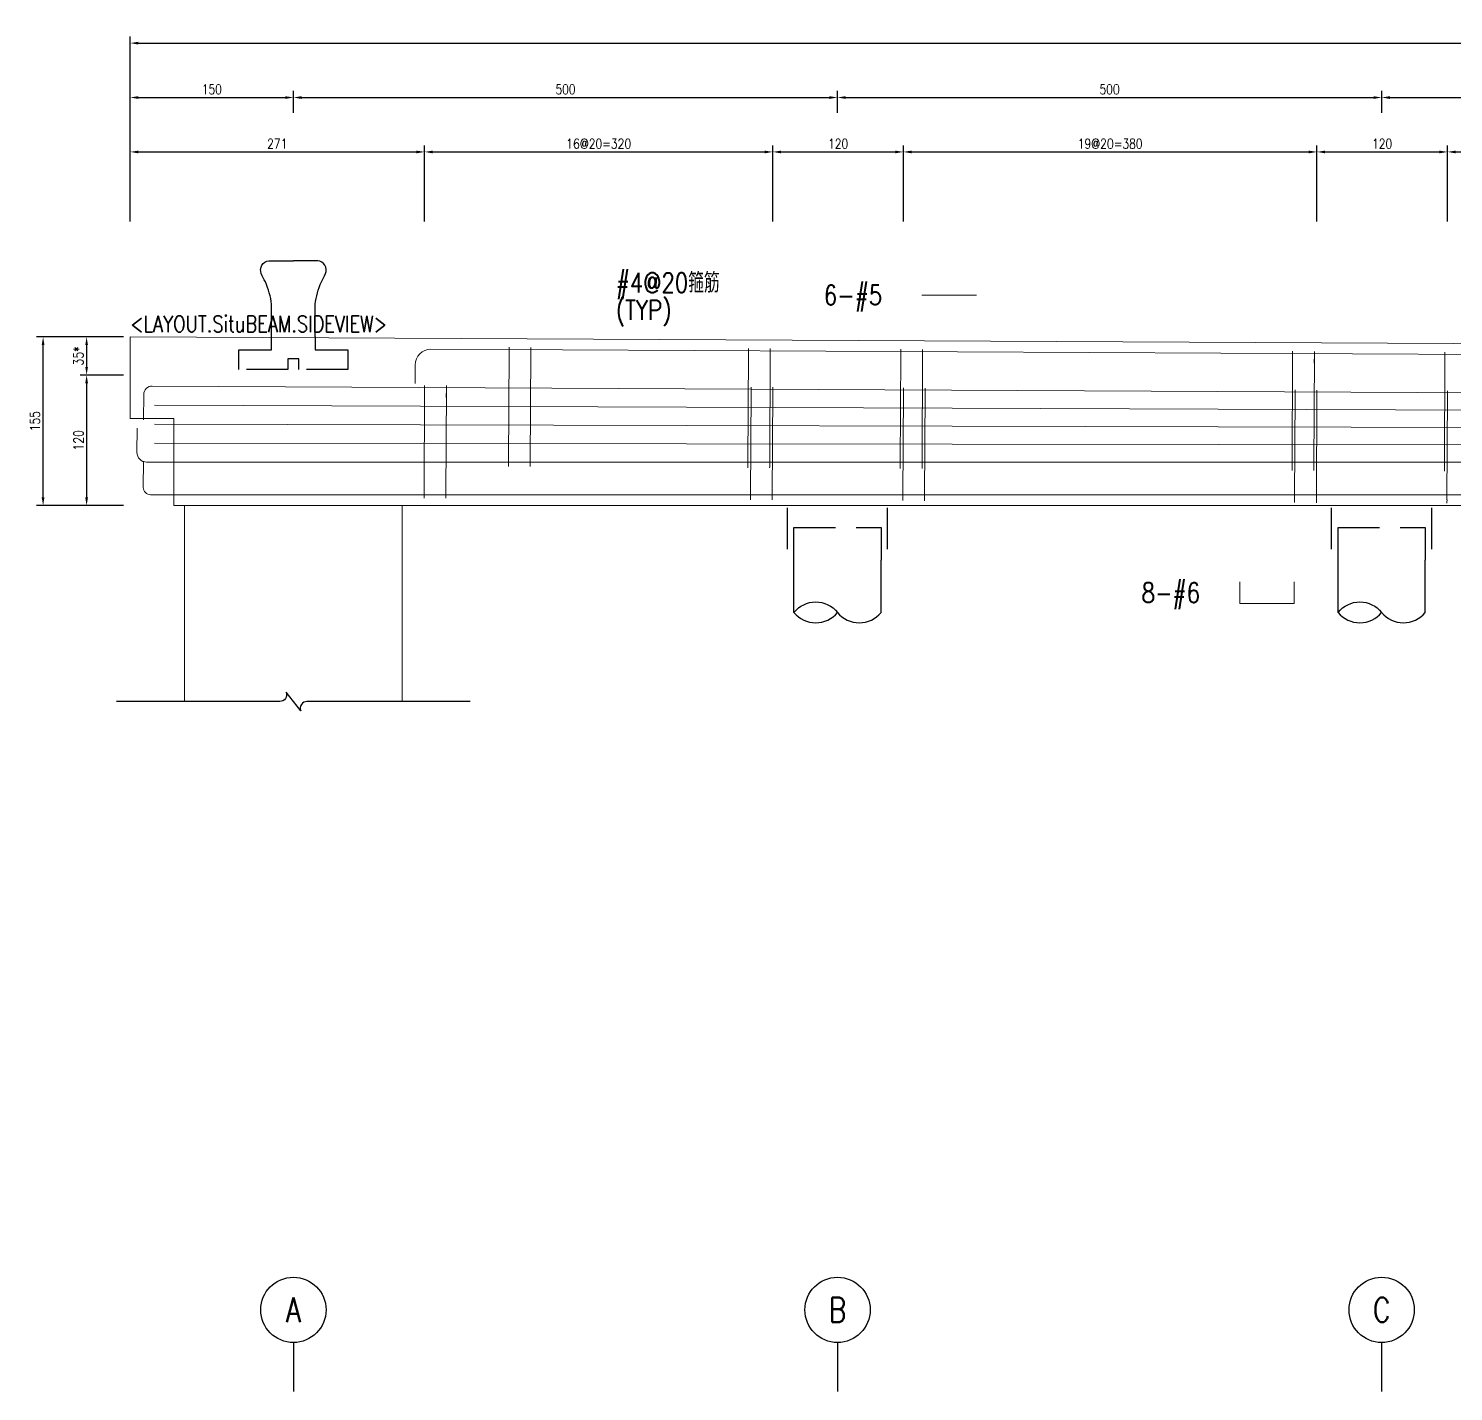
# Model space of a CAD drawing. Extents: x -4754 to 4976, y -19960 to 3841.
# Drawn here: x -359 to 951, y -814 to 439 of the extents above; entities that cross this region are included whole.
import ezdxf
from ezdxf.enums import TextEntityAlignment as Align

# ---------------------------------------------------------------- set-up
doc = ezdxf.new("R2010")
doc.units = 0
doc.header["$LTSCALE"] = 3
doc.linetypes.add('DASHED', pattern=[19.05, 12.7, -6.35])
doc.layers.get('0').update_dxf_attribs({"linetype": 'CONTINUOUS'})
doc.layers.add('HB_0', color=7, linetype='CONTINUOUS', transparency=0.5)
for name, color, linetype in [('HB_DIM', 1, 'CONTINUOUS'), ('HB_TXT_CTEXT', 2, 'CONTINUOUS'), ('RCAD.PARM.Treatle', 2, 'CONTINUOUS'), ('鋼筋', 3, 'CONTINUOUS')]:
    doc.layers.add(name, color=color, linetype=linetype)
doc.styles.get("Standard").update_dxf_attribs({"font": 'ROMANS.shx', "width": 0.8, "bigfont": 'chineset.shx'})
doc.dimstyles.new('30', dxfattribs={"dimscale": 3, "dimtxt": 3, "dimasz": 2.5, "dimexe": 2, "dimexo": 2, "dimgap": 1, "dimtad": 1, "dimdsep": 46, "dimtxsty": 'Standard', "dimcen": 0, "dimclrd": 256, "dimclre": 256, "dimclrt": 2, "dimadec": 0, "dimazin": 0, "dimtfac": 1, "dimtix": 1, "dimtmove": 2, "dimatfit": 3, "dimfxl": 1, "dimtolj": 1, "dimtzin": 0, "dimarcsym": 0})

# ---------------------------------------------------------------- blocks, each defined once
blk = doc.blocks.new('fender_bottom')
at = {"color": 1, "linetype": 'Continuous'}
blk.add_lwpolyline([(162.5, 0), (12.5, 0, 0.529473), (6.7, -8.6), (-6.7, 8.6, -0.532815), (-12.5, 0), (-162.5, 0)], format="xyb", dxfattribs=at)
blk = doc.blocks.new('fender_top_transverse')
at = {"layer": 'HB_0', "color": 1, "linetype": 'Continuous'}
for points in [[(-20, 30), (-20, 60, 0.07193), (-25.7, 80.5, -0.041495), (-29.5, 88.2, -0.488993), (-22.5, 100), (0, 100)], [(20, 30), (20, 60, -0.07193), (25.7, 80.5, 0.041495), (29.5, 88.2, 0.488993), (22.5, 100), (0, 100)]]:
    blk.add_lwpolyline(points, format="xyb", dxfattribs=at)
at = {"layer": 'HB_0', "color": 252, "linetype": 'DASHED'}
blk.add_lwpolyline([(20, 30), (20, 18), (50, 18), (50, 0), (5, 0), (5, 10), (-5, 10), (-5, 0), (-50, 0), (-50, 18), (-20, 18), (-20, 30)], dxfattribs=at)
blk = doc.blocks.new('pile_vertical')
at = {"color": 252, "linetype": 'DASHED'}
for p, q in [((-46, -40), (-46, 0)), ((46, -40), (46, 0))]:
    blk.add_line(p, q, dxfattribs=at)
at = {"linetype": 'Continuous'}
for p, q in [((-40, -98.1), (-40, -50)), ((40, -98.1), (40, -50))]:
    blk.add_line(p, q, dxfattribs=at)
at = {"color": 252, "linetype": 'DASHED'}
blk.add_lwpolyline([(-40, -50), (-40, -20), (40, -20), (40, -50)], dxfattribs=at)
at = {"linetype": 'Continuous'}
for points in [[(-40, -98.1, -0.48), (0, -98.1, 0.48), (40, -98.1, 0.48)], [(-40, -98.1, 0.48), (0, -98.1, 0.48)]]:
    blk.add_lwpolyline(points, format="xyb", dxfattribs=at)
blk = doc.blocks.new('*D63')
at = {"layer": 'HB_DIM', "linetype": 'Continuous', "lineweight": -2}
for p, q in [((-271.4, 155.2), (-311.4, 155.2)), ((-305.4, 147.7), (-305.4, 127.7)), ((-271.4, 120.2), (-311.4, 120.2))]:
    blk.add_line(p, q, dxfattribs=at)
at = {"layer": 'HB_DIM'}
for points in [[(-304.2, 147.7), (-306.7, 147.7), (-305.4, 155.2)], [(-306.7, 127.7), (-304.2, 127.7), (-305.4, 120.2)]]:
    blk.add_solid(points, dxfattribs=at)
at = {"layer": 'HB_DIM', "color": 2, "linetype": 'Continuous', "insert": (-312.9, 137.7), "char_height": 9, "attachment_point": 5, "rotation": 90}
blk.add_mtext('\\A1;35*', dxfattribs=at)
blk = doc.blocks.new('*D64')
at = {"layer": 'HB_DIM', "linetype": 'Continuous', "lineweight": -2}
for p, q in [((-271.4, 120.2), (-311.4, 120.2)), ((-305.4, 112.7), (-305.4, 7.7)), ((-271.4, 0.2), (-311.4, 0.2))]:
    blk.add_line(p, q, dxfattribs=at)
at = {"layer": 'HB_DIM'}
for points in [[(-304.2, 112.7), (-306.7, 112.7), (-305.4, 120.2)], [(-306.7, 7.7), (-304.2, 7.7), (-305.4, 0.2)]]:
    blk.add_solid(points, dxfattribs=at)
at = {"layer": 'HB_DIM', "color": 2, "linetype": 'Continuous', "insert": (-312.9, 60.2), "char_height": 9, "attachment_point": 5, "rotation": 90}
blk.add_mtext('\\A1;120', dxfattribs=at)
blk = doc.blocks.new('*D65')
at = {"layer": 'HB_DIM', "linetype": 'Continuous', "lineweight": -2}
for p, q in [((-265.4, 261.2), (-265.4, 331.2)), ((5.1, 261.2), (5.1, 331.2)), ((-257.9, 325.2), (-2.4, 325.2))]:
    blk.add_line(p, q, dxfattribs=at)
at = {"layer": 'HB_DIM'}
for points in [[(-257.9, 326.4), (-257.9, 323.9), (-265.4, 325.2)], [(-2.4, 323.9), (-2.4, 326.4), (5.1, 325.2)]]:
    blk.add_solid(points, dxfattribs=at)
at = {"layer": 'HB_DIM', "color": 2, "linetype": 'Continuous', "insert": (-130.2, 332.7), "char_height": 9, "attachment_point": 5, "rotation": 0}
blk.add_mtext('\\A1;271', dxfattribs=at)
blk = doc.blocks.new('*D66')
at = {"layer": 'HB_DIM', "linetype": 'Continuous', "lineweight": -2}
for p, q in [((5.1, 261.2), (5.1, 331.2)), ((325.1, 261.2), (325.1, 331.2)), ((12.6, 325.2), (317.6, 325.2))]:
    blk.add_line(p, q, dxfattribs=at)
at = {"layer": 'HB_DIM'}
for points in [[(12.6, 326.4), (12.6, 323.9), (5.1, 325.2)], [(317.6, 323.9), (317.6, 326.4), (325.1, 325.2)]]:
    blk.add_solid(points, dxfattribs=at)
at = {"layer": 'HB_DIM', "color": 2, "linetype": 'Continuous', "insert": (165.1, 332.7), "char_height": 9, "attachment_point": 5, "rotation": 0}
blk.add_mtext('\\A1;16@20=320', dxfattribs=at)
blk = doc.blocks.new('*D67')
at = {"layer": 'HB_DIM', "linetype": 'Continuous', "lineweight": -2}
for p, q in [((325.1, 261.2), (325.1, 331.2)), ((445.1, 261.2), (445.1, 331.2)), ((332.6, 325.2), (437.6, 325.2))]:
    blk.add_line(p, q, dxfattribs=at)
at = {"layer": 'HB_DIM'}
for points in [[(332.6, 326.4), (332.6, 323.9), (325.1, 325.2)], [(437.6, 323.9), (437.6, 326.4), (445.1, 325.2)]]:
    blk.add_solid(points, dxfattribs=at)
at = {"layer": 'HB_DIM', "color": 2, "linetype": 'Continuous', "insert": (385.1, 332.7), "char_height": 9, "attachment_point": 5, "rotation": 0}
blk.add_mtext('\\A1;120', dxfattribs=at)
blk = doc.blocks.new('*D68')
at = {"layer": 'HB_DIM', "linetype": 'Continuous', "lineweight": -2}
for p, q in [((445.1, 261.2), (445.1, 331.2)), ((825.1, 261.2), (825.1, 331.2)), ((452.6, 325.2), (817.6, 325.2))]:
    blk.add_line(p, q, dxfattribs=at)
at = {"layer": 'HB_DIM'}
for points in [[(452.6, 326.4), (452.6, 323.9), (445.1, 325.2)], [(817.6, 323.9), (817.6, 326.4), (825.1, 325.2)]]:
    blk.add_solid(points, dxfattribs=at)
at = {"layer": 'HB_DIM', "color": 2, "linetype": 'Continuous', "insert": (635.1, 332.7), "char_height": 9, "attachment_point": 5, "rotation": 0}
blk.add_mtext('\\A1;19@20=380', dxfattribs=at)
blk = doc.blocks.new('*D69')
at = {"layer": 'HB_DIM', "linetype": 'Continuous', "lineweight": -2}
for p, q in [((825.1, 261.2), (825.1, 331.2)), ((945.1, 261.2), (945.1, 331.2)), ((832.6, 325.2), (937.6, 325.2))]:
    blk.add_line(p, q, dxfattribs=at)
at = {"layer": 'HB_DIM'}
for points in [[(832.6, 326.4), (832.6, 323.9), (825.1, 325.2)], [(937.6, 323.9), (937.6, 326.4), (945.1, 325.2)]]:
    blk.add_solid(points, dxfattribs=at)
at = {"layer": 'HB_DIM', "color": 2, "linetype": 'Continuous', "insert": (885.1, 332.7), "char_height": 9, "attachment_point": 5, "rotation": 0}
blk.add_mtext('\\A1;120', dxfattribs=at)
blk = doc.blocks.new('*D70')
at = {"layer": 'HB_DIM', "linetype": 'Continuous', "lineweight": -2}
for p, q in [((945.1, 261.2), (945.1, 331.2)), ((1325.1, 261.2), (1325.1, 331.2)), ((952.6, 325.2), (1317.6, 325.2))]:
    blk.add_line(p, q, dxfattribs=at)
at = {"layer": 'HB_DIM'}
for points in [[(952.6, 326.4), (952.6, 323.9), (945.1, 325.2)], [(1317.6, 323.9), (1317.6, 326.4), (1325.1, 325.2)]]:
    blk.add_solid(points, dxfattribs=at)
at = {"layer": 'HB_DIM', "color": 2, "linetype": 'Continuous', "insert": (1135.1, 332.7), "char_height": 9, "attachment_point": 5, "rotation": 0}
blk.add_mtext('\\A1;19@20=380', dxfattribs=at)
blk = doc.blocks.new('*D78')
at = {"layer": 'HB_DIM', "linetype": 'Continuous', "lineweight": -2}
for p, q in [((-265.4, 261.2), (-265.4, 431.2)), ((-257.9, 425.2), (2707.1, 425.2)), ((2714.6, 246.2), (2714.6, 431.2))]:
    blk.add_line(p, q, dxfattribs=at)
at = {"layer": 'HB_DIM'}
for points in [[(-257.9, 426.4), (-257.9, 423.9), (-265.4, 425.2)], [(2707.1, 423.9), (2707.1, 426.4), (2714.6, 425.2)]]:
    blk.add_solid(points, dxfattribs=at)
at = {"layer": 'HB_DIM', "color": 2, "linetype": 'Continuous', "insert": (1224.6, 432.7), "char_height": 9, "attachment_point": 5, "rotation": 0}
blk.add_mtext('\\A1;2980', dxfattribs=at)
blk = doc.blocks.new('*D79')
at = {"layer": 'HB_DIM', "linetype": 'Continuous', "lineweight": -2}
for p, q in [((-265.4, 261.2), (-265.4, 381.2)), ((-115.4, 361.2), (-115.4, 381.2)), ((-257.9, 375.2), (-122.9, 375.2))]:
    blk.add_line(p, q, dxfattribs=at)
at = {"layer": 'HB_DIM'}
for points in [[(-257.9, 376.4), (-257.9, 373.9), (-265.4, 375.2)], [(-122.9, 373.9), (-122.9, 376.4), (-115.4, 375.2)]]:
    blk.add_solid(points, dxfattribs=at)
at = {"layer": 'HB_DIM', "color": 2, "linetype": 'Continuous', "insert": (-190.4, 382.7), "char_height": 9, "attachment_point": 5, "rotation": 0}
blk.add_mtext('\\A1;150', dxfattribs=at)
blk = doc.blocks.new('*D80')
at = {"layer": 'HB_DIM', "linetype": 'Continuous', "lineweight": -2}
for p, q in [((-115.4, 361.2), (-115.4, 381.2)), ((384.6, 361.2), (384.6, 381.2)), ((-107.9, 375.2), (377.1, 375.2))]:
    blk.add_line(p, q, dxfattribs=at)
at = {"layer": 'HB_DIM'}
for points in [[(-107.9, 376.4), (-107.9, 373.9), (-115.4, 375.2)], [(377.1, 373.9), (377.1, 376.4), (384.6, 375.2)]]:
    blk.add_solid(points, dxfattribs=at)
at = {"layer": 'HB_DIM', "color": 2, "linetype": 'Continuous', "insert": (134.6, 382.7), "char_height": 9, "attachment_point": 5, "rotation": 0}
blk.add_mtext('\\A1;500', dxfattribs=at)
blk = doc.blocks.new('*D81')
at = {"layer": 'HB_DIM', "linetype": 'Continuous', "lineweight": -2}
for p, q in [((384.6, 361.2), (384.6, 381.2)), ((884.6, 361.2), (884.6, 381.2)), ((392.1, 375.2), (877.1, 375.2))]:
    blk.add_line(p, q, dxfattribs=at)
at = {"layer": 'HB_DIM'}
for points in [[(392.1, 376.4), (392.1, 373.9), (384.6, 375.2)], [(877.1, 373.9), (877.1, 376.4), (884.6, 375.2)]]:
    blk.add_solid(points, dxfattribs=at)
at = {"layer": 'HB_DIM', "color": 2, "linetype": 'Continuous', "insert": (634.6, 382.7), "char_height": 9, "attachment_point": 5, "rotation": 0}
blk.add_mtext('\\A1;500', dxfattribs=at)
blk = doc.blocks.new('*D82')
at = {"layer": 'HB_DIM', "linetype": 'Continuous', "lineweight": -2}
for p, q in [((884.6, 361.2), (884.6, 381.2)), ((1384.6, 361.2), (1384.6, 381.2)), ((892.1, 375.2), (1377.1, 375.2))]:
    blk.add_line(p, q, dxfattribs=at)
at = {"layer": 'HB_DIM'}
for points in [[(892.1, 376.4), (892.1, 373.9), (884.6, 375.2)], [(1377.1, 373.9), (1377.1, 376.4), (1384.6, 375.2)]]:
    blk.add_solid(points, dxfattribs=at)
at = {"layer": 'HB_DIM', "color": 2, "linetype": 'Continuous', "insert": (1134.6, 382.7), "char_height": 9, "attachment_point": 5, "rotation": 0}
blk.add_mtext('\\A1;500', dxfattribs=at)
blk = doc.blocks.new('*D86')
at = {"layer": 'HB_DIM', "linetype": 'Continuous', "lineweight": -2}
for p, q in [((-281.4, 155.2), (-351.4, 155.2)), ((-345.4, 7.7), (-345.4, 147.7)), ((-281.4, 0.2), (-351.4, 0.2))]:
    blk.add_line(p, q, dxfattribs=at)
at = {"layer": 'HB_DIM'}
for points in [[(-344.2, 147.7), (-346.7, 147.7), (-345.4, 155.2)], [(-346.7, 7.7), (-344.2, 7.7), (-345.4, 0.2)]]:
    blk.add_solid(points, dxfattribs=at)
at = {"layer": 'HB_DIM', "color": 2, "linetype": 'Continuous', "insert": (-352.9, 77.7), "char_height": 9, "attachment_point": 5, "rotation": 90}
blk.add_mtext('\\A1;155', dxfattribs=at)
blk = doc.blocks.new('line_guide')
at = {"color": 4, "linetype": 'Continuous'}
blk.add_line((0, 0), (0, -45), dxfattribs=at)
blk.add_circle((0, 30), 30, dxfattribs=at)
at = {"color": 4, "linetype": 'Continuous', "width": 0.8}
blk.add_attdef('A', text='', height=22.5, dxfattribs=at).set_placement((0, 30), align=Align.MIDDLE)

msp = doc.modelspace()

# ---------------------------------------------------------------- linework, layer by layer
at = {"layer": 'HB_0', "lineweight": 5}
for p, q in [((-215.427, 0.198), (-215.427, -179.802)), ((-15.427, 0.198), (-15.427, -179.802))]:
    msp.add_line(p, q, dxfattribs=at)
msp.add_lwpolyline([(-225.427, 0.198), (-225.427, 80.198), (-265.427, 80.198), (-265.427, 155.198), (2714.573, 140.198), (2714.573, 0.198), (-225.427, 0.198)], dxfattribs=at)
at = {"layer": 'HB_DIM', "color": 1, "linetype": 'Continuous'}
for points in [[(25.129, 109.829, 0, 1.25, 0), (37.439, 118.339, 0, 0, 0), (162.767, 204.971, 0, 0, 0), (180.767, 204.971, 0, 0, 0)], [(102.767, 144.971, 0, 1.25, 0), (112.767, 154.971, 0, 0, 0), (162.767, 204.971, 0, 0, 0), (180.767, 204.971, 0, 0, 0)], [(344.142, 73.641, 0, 1.25, 0), (344.142, 88.641, 0, 0, 0), (344.142, 193.641, 0, 0, 0), (362.142, 193.641, 0, 0, 0)], [(344.142, 56.896, 0, 1.25, 0), (344.142, 71.896, 0, 0, 0), (344.142, 193.641, 0, 0, 0), (362.142, 193.641, 0, 0, 0)], [(344.142, 90.386, 0, 1.25, 0), (344.142, 105.386, 0, 0, 0), (344.142, 193.641, 0, 0, 0), (362.142, 193.641, 0, 0, 0)], [(931.051, 104.177, 0, 1.25, 0), (931.051, 119.177, 0, 0, 0), (931.051, 194.177, 0, 0, 0), (949.051, 194.177, 0, 0, 0)], [(929.798, 40.192, 0, 1.25, 0), (929.798, 25.192, 0, 0, 0), (929.798, -49.808, 0, 0, 0), (947.798, -49.808, 0, 0, 0)], [(636.132, 10.174, 0, 1.25, 0), (636.132, -4.826, 0, 0, 0), (636.132, -79.826, 0, 0, 0), (654.132, -79.826, 0, 0, 0)]]:
    msp.add_lwpolyline(points, format="xyseb", dxfattribs=at)
at = {"layer": 'HB_TXT_CTEXT', "lineweight": 5}
msp.add_line((462.142, 193.641, 50), (512.142, 193.641, 50), dxfattribs=at)
msp.add_polyline3d([(754.132, -69.826, -50), (754.132, -89.826, -50), (804.132, -89.826, -50), (804.132, -69.826, -50)], dxfattribs=at)
at = {"layer": '鋼筋', "lineweight": 5}
for p, q in [((11.01, 143.807, -38), (2694.033, 130.302, -38)), ((11.01, 143.807, -27.143), (2694.033, 130.302, -27.143)), ((11.01, 143.807, -16.286), (2694.033, 130.302, -16.286)), ((11.01, 143.807, -5.429), (2694.033, 130.302, -5.429)), ((11.01, 143.807, 5.429), (2694.033, 130.302, 5.429)), ((11.01, 143.807, 16.286), (2694.033, 130.302, 16.286)), ((11.01, 143.807, 27.143), (2694.033, 130.302, 27.143)), ((11.01, 143.807, 38), (2694.033, 130.302, 38)), ((82.754, 142.488, 40.245), (82.235, 39.348, 40.245)), ((82.235, 39.348, -40.245), (82.754, 142.488, -40.245)), ((82.716, 134.868, 33.895), (82.754, 142.488, 33.895)), ((82.754, 142.488, -33.895), (82.716, 134.868, -33.895)), ((102.754, 142.387, 40.245), (102.235, 39.248, 40.245)), ((102.235, 39.248, -40.245), (102.754, 142.387, -40.245)), ((102.715, 134.767, 33.895), (102.754, 142.387, 33.895)), ((102.754, 142.387, -33.895), (102.715, 134.767, -33.895)), ((302.751, 141.38, 40.245), (302.232, 38.241, 40.245)), ((302.232, 38.241, -40.245), (302.751, 141.38, -40.245)), ((302.713, 133.76, 33.895), (302.751, 141.38, 33.895)), ((302.751, 141.38, -33.895), (302.713, 133.76, -33.895)), ((322.751, 141.28, 40.245), (322.232, 38.14, 40.245)), ((322.232, 38.14, -40.245), (322.751, 141.28, -40.245)), ((322.713, 133.66, 33.895), (322.751, 141.28, 33.895)), ((322.751, 141.28, -33.895), (322.713, 133.66, -33.895)), ((442.749, 140.676, 40.245), (442.23, 37.536, 40.245)), ((442.23, 37.536, -40.245), (442.749, 140.676, -40.245)), ((442.711, 133.056, 33.895), (442.749, 140.676, 33.895)), ((442.749, 140.676, -33.895), (442.711, 133.056, -33.895)), ((462.749, 140.575, 40.245), (462.23, 37.436, 40.245)), ((462.23, 37.436, -40.245), (462.749, 140.575, -40.245)), ((462.711, 132.955, 33.895), (462.749, 140.575, 33.895)), ((462.749, 140.575, -33.895), (462.711, 132.955, -33.895)), ((802.745, 138.863, 40.245), (802.226, 35.724, 40.245)), ((802.226, 35.724, -40.245), (802.745, 138.863, -40.245)), ((802.707, 131.244, 33.895), (802.745, 138.863, 33.895)), ((802.745, 138.863, -33.895), (802.707, 131.244, -33.895)), ((822.745, 138.763, 40.245), (822.225, 35.623, 40.245)), ((822.225, 35.623, -40.245), (822.745, 138.763, -40.245)), ((822.706, 131.143, 33.895), (822.745, 138.763, 33.895)), ((822.745, 138.763, -33.895), (822.706, 131.143, -33.895)), ((942.743, 138.159, 40.245), (942.224, 35.019, 40.245)), ((942.224, 35.019, -40.245), (942.743, 138.159, -40.245)), ((942.705, 130.539, 33.895), (942.743, 138.159, 33.895)), ((942.743, 138.159, -33.895), (942.705, 130.539, -33.895)), ((-3.639, 112.27, -38), (-3.553, 129.39, -38)), ((-3.639, 112.27, -27.143), (-3.553, 129.39, -27.143)), ((-3.639, 112.27, -16.286), (-3.553, 129.39, -16.286)), ((-3.639, 112.27, -5.429), (-3.553, 129.39, -5.429)), ((-3.639, 112.27, 5.429), (-3.553, 129.39, 5.429)), ((-3.639, 112.27, 16.286), (-3.553, 129.39, 16.286)), ((-3.639, 112.27, 27.143), (-3.553, 129.39, 27.143)), ((-3.639, 112.27, 38), (-3.553, 129.39, 38)), ((-245.103, 110.098, -50), (2695.282, 95.297, -50)), ((-245.103, 110.098, -35.714), (2695.282, 95.297, -35.714)), ((-245.103, 110.098, -21.429), (2695.282, 95.297, -21.429)), ((-245.103, 110.098, -7.143), (2695.282, 95.297, -7.143)), ((-245.103, 110.098, 7.143), (2695.282, 95.297, 7.143)), ((-245.103, 110.098, 21.429), (2695.282, 95.297, 21.429)), ((-245.103, 110.098, 35.714), (2695.282, 95.297, 35.714)), ((-245.103, 110.098, 50), (2695.282, 95.297, 50)), ((5.116, 107.346, 51.745), (4.627, 10.209, 51.745)), ((4.627, 10.209, -51.745), (5.116, 107.346, -51.745)), ((5.078, 99.726, 45.395), (5.116, 107.346, 45.395)), ((5.116, 107.346, -45.395), (5.078, 99.726, -45.395)), ((25.116, 107.246, 51.745), (24.627, 10.108, 51.745)), ((24.627, 10.108, -51.745), (25.116, 107.246, -51.745)), ((25.078, 99.626, 45.395), (25.116, 107.246, 45.395)), ((25.116, 107.246, -45.395), (25.078, 99.626, -45.395)), ((305.112, 105.836, 51.745), (304.623, 8.699, 51.745)), ((304.623, 8.699, -51.745), (305.112, 105.836, -51.745)), ((305.074, 98.216, 45.395), (305.112, 105.836, 45.395)), ((305.112, 105.836, -45.395), (305.074, 98.216, -45.395)), ((325.112, 105.736, 51.745), (324.623, 8.598, 51.745)), ((324.623, 8.598, -51.745), (325.112, 105.736, -51.745)), ((325.074, 98.116, 45.395), (325.112, 105.736, 45.395)), ((325.112, 105.736, -45.395), (325.074, 98.116, -45.395)), ((445.111, 105.131, 51.745), (444.622, 7.994, 51.745)), ((444.622, 7.994, -51.745), (445.111, 105.131, -51.745)), ((445.072, 97.512, 45.395), (445.111, 105.131, 45.395)), ((445.111, 105.131, -45.395), (445.072, 97.512, -45.395)), ((465.11, 105.031, 51.745), (464.621, 7.893, 51.745)), ((464.621, 7.893, -51.745), (465.11, 105.031, -51.745)), ((465.072, 97.411, 45.395), (465.11, 105.031, 45.395)), ((465.11, 105.031, -45.395), (465.072, 97.411, -45.395)), ((-253.03, 79.027, -50), (-252.912, 102.367, -50)), ((-253.03, 79.027, -35.714), (-252.912, 102.367, -35.714)), ((-253.03, 79.027, -21.429), (-252.912, 102.367, -21.429)), ((-253.03, 79.027, -7.143), (-252.912, 102.367, -7.143)), ((-253.03, 79.027, 7.143), (-252.912, 102.367, 7.143)), ((-253.03, 79.027, 21.429), (-252.912, 102.367, 21.429)), ((-253.03, 79.027, 35.714), (-252.912, 102.367, 35.714)), ((-253.03, 79.027, 50), (-252.912, 102.367, 50)), ((-242.961, 92.594, -50), (2692.983, 81.551, -50)), ((-242.961, 92.594, 50), (2692.983, 81.551, 50)), ((805.106, 103.319, 51.745), (804.617, 6.182, 51.745)), ((804.617, 6.182, -51.745), (805.106, 103.319, -51.745)), ((805.068, 95.7, 45.395), (805.106, 103.319, 45.395)), ((805.106, 103.319, -45.395), (805.068, 95.7, -45.395)), ((825.106, 103.219, 51.745), (824.617, 6.081, 51.745)), ((824.617, 6.081, -51.745), (825.106, 103.219, -51.745)), ((825.067, 95.599, 45.395), (825.106, 103.219, 45.395)), ((825.106, 103.219, -45.395), (825.067, 95.599, -45.395)), ((945.104, 102.615, 51.745), (944.615, 5.477, 51.745)), ((944.615, 5.477, -51.745), (945.104, 102.615, -51.745)), ((945.066, 94.995, 45.395), (945.104, 102.615, 45.395)), ((945.104, 102.615, -45.395), (945.066, 94.995, -45.395)), ((-259.068, 71.437, -50), (-259.18, 49.103, -50)), ((-259.068, 71.437, -35.714), (-259.18, 49.103, -35.714)), ((-259.068, 71.437, -21.429), (-259.18, 49.103, -21.429)), ((-259.068, 71.437, -7.143), (-259.18, 49.103, -7.143)), ((-259.068, 71.437, 7.143), (-259.18, 49.103, 7.143)), ((-259.068, 71.437, 21.429), (-259.18, 49.103, 21.429)), ((-259.068, 71.437, 35.714), (-259.18, 49.103, 35.714)), ((-259.068, 71.437, 50), (-259.18, 49.103, 50)), ((-243.049, 75.102, -50), (2692.906, 67.794, -50)), ((-243.049, 75.102, 50), (2692.906, 67.794, 50)), ((-243.137, 57.61, -50), (2692.825, 54.036, -50)), ((-243.137, 57.61, 50), (2692.825, 54.036, 50)), ((-253.221, 41.093, -50), (-253.343, 16.857, -50)), ((-253.221, 41.093, -35.714), (-253.343, 16.857, -35.714)), ((-253.221, 41.093, -21.429), (-253.343, 16.857, -21.429)), ((-253.221, 41.093, -7.143), (-253.343, 16.857, -7.143)), ((-253.221, 41.093, 7.143), (-253.343, 16.857, 7.143)), ((-253.221, 41.093, 21.429), (-253.343, 16.857, 21.429)), ((-253.221, 41.093, 35.714), (-253.343, 16.857, 35.714)), ((-253.221, 41.093, 50), (-253.343, 16.857, 50)), ((-250.29, 40.168, -50), (2699.93, 40.228, -50)), ((-250.29, 40.168, -35.714), (2699.93, 40.228, -35.714)), ((-250.29, 40.168, -21.429), (2699.93, 40.228, -21.429)), ((-250.29, 40.168, -7.143), (2699.93, 40.228, -7.143)), ((-250.29, 40.168, 7.143), (2699.93, 40.228, 7.143)), ((-250.29, 40.168, 21.429), (2699.93, 40.228, 21.429)), ((-250.29, 40.168, 35.714), (2699.93, 40.228, 35.714)), ((-250.29, 40.168, 50), (2699.93, 40.228, 50)), ((82.219, 36.173, 37.07), (82.219, 36.173, -37.07)), ((102.219, 36.073, 37.07), (102.219, 36.073, -37.07)), ((302.216, 35.066, 37.07), (302.216, 35.066, -37.07)), ((322.216, 34.965, 37.07), (322.216, 34.965, -37.07)), ((442.214, 34.361, 37.07), (442.214, 34.361, -37.07)), ((462.214, 34.261, 37.07), (462.214, 34.261, -37.07)), ((802.21, 32.549, 37.07), (802.21, 32.549, -37.07)), ((822.209, 32.449, 37.07), (822.209, 32.449, -37.07)), ((942.208, 31.845, 37.07), (942.208, 31.845, -37.07)), ((-246.657, 10.138, -50), (2695.973, 10.258, -50)), ((-246.657, 10.138, -35.714), (2695.973, 10.258, -35.714)), ((-246.657, 10.138, -21.429), (2695.973, 10.258, -21.429)), ((-246.657, 10.138, -7.143), (2695.973, 10.258, -7.143)), ((-246.657, 10.138, 7.143), (2695.973, 10.258, 7.143)), ((-246.657, 10.138, 21.429), (2695.973, 10.258, 21.429)), ((-246.657, 10.138, 35.714), (2695.973, 10.258, 35.714)), ((-246.657, 10.138, 50), (2695.973, 10.258, 50)), ((4.611, 7.034, 48.57), (4.611, 7.034, -48.57)), ((24.611, 6.933, 48.57), (24.611, 6.933, -48.57)), ((304.607, 5.524, 48.57), (304.607, 5.524, -48.57)), ((324.607, 5.423, 48.57), (324.607, 5.423, -48.57)), ((444.606, 4.819, 48.57), (444.606, 4.819, -48.57)), ((464.605, 4.718, 48.57), (464.605, 4.718, -48.57)), ((804.601, 3.007, 48.57), (804.601, 3.007, -48.57)), ((824.601, 2.906, 48.57), (824.601, 2.906, -48.57)), ((944.599, 2.302, 48.57), (944.599, 2.302, -48.57))]:
    msp.add_line(p, q, dxfattribs=at)
at = {"layer": '鋼筋', "lineweight": 5, "extrusion": (0.999987, -0.005033, 0)}
for centre, start, end in [((142.902, 37.07, 82.036), 270, 90), ((142.902, -37.07, 82.036), 270, 90), ((142.902, 37.07, 102.036), 270, 90), ((142.902, -37.07, 102.036), 270, 90), ((142.902, 37.07, 302.036), 270, 90), ((142.902, -37.07, 302.036), 270, 90), ((142.902, 37.07, 322.036), 270, 90), ((142.902, -37.07, 322.036), 270, 90), ((142.902, 37.07, 442.036), 270, 90), ((142.902, -37.07, 442.036), 270, 90), ((142.902, 37.07, 462.036), 270, 90), ((142.902, -37.07, 462.036), 270, 90), ((142.902, 37.07, 802.036), 270, 90), ((142.902, -37.07, 802.036), 270, 90), ((142.902, 37.07, 822.036), 270, 90), ((142.902, -37.07, 822.036), 270, 90), ((142.902, 37.07, 942.036), 270, 90), ((142.902, -37.07, 942.036), 270, 90), ((107.371, 48.57, 4.576), 270, 90), ((107.371, -48.57, 4.576), 270, 90), ((107.371, 48.57, 24.576), 270, 90), ((107.371, -48.57, 24.576), 270, 90), ((107.371, 48.57, 304.576), 270, 90), ((107.371, -48.57, 304.576), 270, 90), ((107.371, 48.57, 324.576), 270, 90), ((107.371, -48.57, 324.576), 270, 90), ((107.371, 48.57, 444.576), 270, 90), ((107.371, -48.57, 444.576), 270, 90), ((107.371, 48.57, 464.576), 270, 90), ((107.371, -48.57, 464.576), 270, 90), ((107.371, 48.57, 804.576), 270, 90), ((107.371, -48.57, 804.576), 270, 90), ((107.371, 48.57, 824.576), 270, 90), ((107.371, -48.57, 824.576), 270, 90), ((107.371, 48.57, 944.576), 270, 90), ((107.371, -48.57, 944.576), 270, 90), ((39.762, 37.07, 82.036), 90, 180), ((39.762, -37.07, 82.036), 180, 270), ((39.762, 37.07, 102.036), 90, 180), ((39.762, -37.07, 102.036), 180, 270), ((39.762, 37.07, 302.036), 90, 180), ((39.762, -37.07, 302.036), 180, 270), ((39.762, 37.07, 322.036), 90, 180), ((39.762, -37.07, 322.036), 180, 270), ((39.762, 37.07, 442.036), 90, 180), ((39.762, -37.07, 442.036), 180, 270), ((39.762, 37.07, 462.036), 90, 180), ((39.762, -37.07, 462.036), 180, 270), ((39.762, 37.07, 802.036), 90, 180), ((39.762, -37.07, 802.036), 180, 270), ((39.762, 37.07, 822.036), 90, 180), ((39.762, -37.07, 822.036), 180, 270), ((39.762, 37.07, 942.036), 90, 180), ((39.762, -37.07, 942.036), 180, 270), ((10.232, 48.57, 4.576), 90, 180), ((10.232, -48.57, 4.576), 180, 270), ((10.232, 48.57, 24.576), 90, 180), ((10.232, -48.57, 24.576), 180, 270), ((10.232, 48.57, 304.576), 90, 180), ((10.232, -48.57, 304.576), 180, 270), ((10.232, 48.57, 324.576), 90, 180), ((10.232, -48.57, 324.576), 180, 270), ((10.232, 48.57, 444.576), 90, 180), ((10.232, -48.57, 444.576), 180, 270), ((10.232, 48.57, 464.576), 90, 180), ((10.232, -48.57, 464.576), 180, 270), ((10.232, 48.57, 804.576), 90, 180), ((10.232, -48.57, 804.576), 180, 270), ((10.232, 48.57, 824.576), 90, 180), ((10.232, -48.57, 824.576), 180, 270), ((10.232, 48.57, 944.576), 90, 180), ((10.232, -48.57, 944.576), 180, 270)]:
    msp.add_arc(centre, 3.175, start, end, dxfattribs=at)
at = {"layer": '鋼筋', "lineweight": 5, "extrusion": (0, 0, -1)}
for centre, radius, end in [((-10.937, 129.317, 38), 14.49, 90.288399), ((-10.937, 129.317, 27.143), 14.49, 90.288399), ((-10.937, 129.317, 16.286), 14.49, 90.288399), ((-10.937, 129.317, 5.429), 14.49, 90.288399), ((-10.937, 129.317, -5.429), 14.49, 90.288399), ((-10.937, 129.317, -16.286), 14.49, 90.288399), ((-10.937, 129.317, -27.143), 14.49, 90.288399), ((-10.937, 129.317, -38), 14.49, 90.288399), ((245.142, 102.328, 50), 7.77, 90.288403), ((245.142, 102.328, 35.714), 7.77, 90.288403), ((245.142, 102.328, 21.429), 7.77, 90.288403), ((245.142, 102.328, 7.143), 7.77, 90.288403), ((245.142, 102.328, -7.143), 7.77, 90.288403), ((245.142, 102.328, -21.429), 7.77, 90.288403), ((245.142, 102.328, -35.714), 7.77, 90.288403), ((245.142, 102.328, -50), 7.77, 90.288403)]:
    msp.add_arc(centre, radius, 0.288399, end, dxfattribs=at)
at = {"layer": '鋼筋', "lineweight": 5}
for centre, radius, end in [((-250.29, 49.058, -50), 8.89, 270.001166), ((-250.29, 49.058, -35.714), 8.89, 270.001166), ((-250.29, 49.058, -21.429), 8.89, 270.001166), ((-250.29, 49.058, -7.143), 8.89, 270.001166), ((-250.29, 49.058, 7.143), 8.89, 270.001166), ((-250.29, 49.058, 21.429), 8.89, 270.001166), ((-250.29, 49.058, 35.714), 8.89, 270.001166), ((-250.29, 49.058, 50), 8.89, 270.001166), ((-246.658, 16.823, -50), 6.685, 270.002342), ((-246.658, 16.823, -35.714), 6.685, 270.002342), ((-246.658, 16.823, -21.429), 6.685, 270.002342), ((-246.658, 16.823, -7.143), 6.685, 270.002342), ((-246.658, 16.823, 7.143), 6.685, 270.002342), ((-246.658, 16.823, 21.429), 6.685, 270.002342), ((-246.658, 16.823, 35.714), 6.685, 270.002342), ((-246.658, 16.823, 50), 6.685, 270.002342)]:
    msp.add_arc(centre, radius, 179.711601, end, dxfattribs=at)

# ---------------------------------------------------------------- block references
at = {"layer": 'HB_0', "linetype": 'Continuous'}
for name, p in [('fender_top_transverse', (-115.427, 125.198)), ('pile_vertical', (384.573, 0.198)), ('pile_vertical', (884.573, 0.198)), ('fender_bottom', (-115.427, -179.802))]:
    msp.add_blockref(name, p, dxfattribs=at)
for p, values in [((-115.427, -768.802), {'A': 'A'}), ((384.573, -768.802), {'A': 'B'}), ((884.573, -768.802), {'A': 'C'})]:
    msp.add_blockref('line_guide', p, dxfattribs=at).add_auto_attribs(values)

# ---------------------------------------------------------------- texts
at = {"layer": 'HB_TXT_CTEXT', "linetype": 'Continuous', "width": 0.8}
for s, p in [('#4@20箍筋', (180.767, 204.971, 35.225)), (' 6-#5', (362.142, 193.641, 50)), ('(TYP)', (180.767, 179.971, 35.225)), (' 8-#6', (654.132, -79.826, -50))]:
    msp.add_text(s, height=18, dxfattribs=at).set_placement(p, align=Align.MIDDLE_LEFT)
at = {"layer": 'RCAD.PARM.Treatle', "color": 4, "linetype": 'Continuous', "width": 0.8}
msp.add_text('<LAYOUT.SituBEAM.SIDEVIEW>', height=15, rotation=360, dxfattribs=at).set_placement((-265.427, 155.198), align=Align.BOTTOM_LEFT)

# ---------------------------------------------------------------- dimensions: what is measured, and where the dimension line sits
at = {"layer": 'HB_DIM', "linetype": 'Continuous'}
for base, p1, p2, angle, override, picture, middle in [((2714.573, 425.198), (-265.427, 255.198), (2714.573, 240.198), 0, {"dimdec": 0, "dimpost": '<>'}, '*D78', (1224.573, 432.698)), ((-115.427, 375.198), (-265.427, 255.198), (-115.427, 355.198, -419), 0, {"dimdec": 0, "dimpost": '<>'}, '*D79', (-190.427, 382.698)), ((384.573, 375.198), (-115.427, 355.198, -419), (384.573, 355.198, 81), 0, {"dimdec": 0, "dimpost": '<>'}, '*D80', (134.573, 382.698)), ((884.573, 375.198), (384.573, 355.198, 81), (884.573, 355.198, 581), 0, {"dimdec": 0, "dimpost": '<>'}, '*D81', (634.573, 382.698)), ((1384.573, 375.198), (884.573, 355.198, 581), (1384.573, 355.198, 1081), 0, {"dimdec": 0, "dimpost": '<>'}, '*D82', (1134.573, 382.698)), ((5.078, 325.198), (-265.427, 255.198), (5.078, 255.198, 45.395), 0, {"dimdec": 0, "dimpost": '<>'}, '*D65', (-130.174, 332.698)), ((445.072, 325.198), (325.074, 255.198, 45.395), (445.072, 255.198, 45.395), 0, {"dimdec": 0, "dimpost": '<>'}, '*D67', (385.073, 332.698)), ((945.066, 325.198), (825.067, 255.198, 45.395), (945.066, 255.198, 45.395), 0, {"dimdec": 0, "dimpost": '<>'}, '*D69', (885.067, 332.698)), ((-345.427, 155.198), (-275.427, 0.198), (-275.427, 155.198), 90, {"dimtad": 4, "dimdec": 0, "dimpost": '<>'}, '*D86', (-352.927, 77.698)), ((-305.427, 0.198), (-265.427, 120.198), (-265.427, 0.198), 90, {"dimtad": 4, "dimdec": 0, "dimpost": '<>'}, '*D64', (-312.927, 60.198))]:
    dim = msp.add_linear_dim(base=base, p1=p1, p2=p2, angle=angle, dimstyle='30', override=override, dxfattribs=at)
    dim.commit()
    dim.dimension.update_dxf_attribs({"geometry": picture, "text_midpoint": middle})
for base, p1, p2, angle, text, override, picture, middle in [((325.074, 325.198), (5.078, 255.198, 45.395), (325.074, 255.198, 45.395), 0, '16@20=<>', {"dimdec": 0, "dimpost": '<>'}, '*D66', (165.076, 332.698)), ((825.067, 325.198), (445.072, 255.198, 45.395), (825.067, 255.198, 45.395), 0, '19@20=<>', {"dimdec": 0, "dimpost": '<>'}, '*D68', (635.07, 332.698)), ((1325.061, 325.198), (945.066, 255.198, 45.395), (1325.061, 255.198, 45.395), 0, '19@20=<>', {"dimdec": 0, "dimpost": '<>'}, '*D70', (1135.063, 332.698)), ((-305.427, 120.198), (-265.427, 155.198), (-265.427, 120.198), 90, '<>*', {"dimtad": 4, "dimdec": 0, "dimpost": '<>'}, '*D63', (-312.927, 137.698))]:
    dim = msp.add_linear_dim(base=base, p1=p1, p2=p2, angle=angle, text=text, dimstyle='30', override=override, dxfattribs=at)
    dim.commit()
    dim.dimension.update_dxf_attribs({"geometry": picture, "text_midpoint": middle})

doc.saveas('drawing.dxf')
